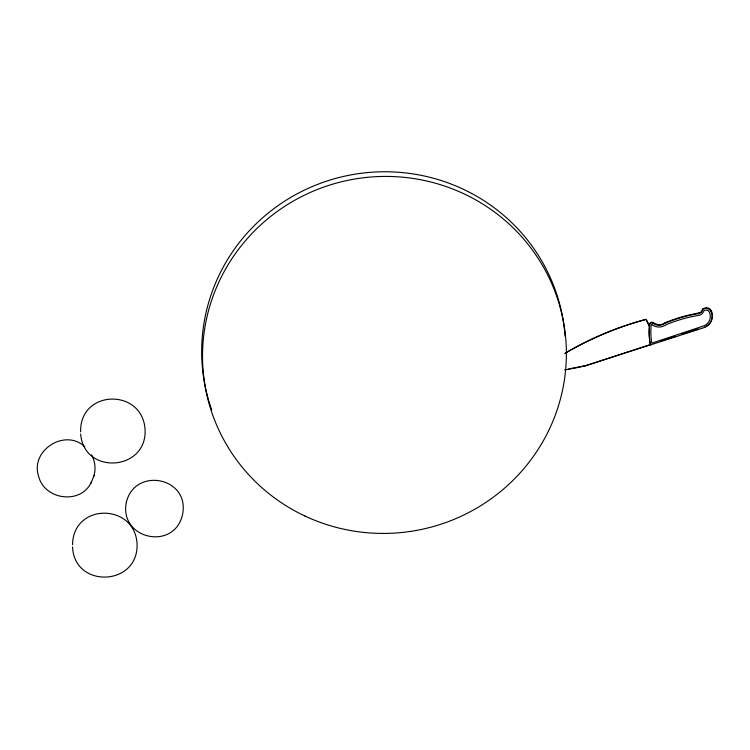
<?xml version="1.0" encoding="UTF-8"?>
<svg xmlns="http://www.w3.org/2000/svg" width="750" height="750" viewBox="0 0 750 750"><rect width="100%" height="100%" fill="white"/><g stroke="black" fill="none" stroke-linecap="round" stroke-linejoin="round"><path stroke-width="1.12" d="M80.653 431.812C79.5 389.184 142.875 387.881 145.078 429.825C146.991 471.047 83.906 475.397 80.663 434.034M72.562 544.725C73.106 502.069 136.331 503.175 137.091 545.147C137.409 586.388 74.212 588.441 72.572 546.938M702.562 309.516L702.628 309M93.647 476.653C96.103 469.528 95.184 461.428 91.594 454.819M84.834 446.803C65.334 428.044 30.15 450.15 38.531 476.044C44.25 499.969 80.841 505.059 91.378 482.128M90.9 483.3L94.209 475.266M650.972 324.891L650.972 328.191A65.025 63.675 34.7 0 0 651.534 341.7L651.778 343.172L703.819 325.884A10.434 10.209 34.7 0 0 709.434 312.281L709.144 311.756A3.637 3.562 34.7 0 0 704.006 310.716L703.866 310.875A6.572 6.431 34.7 0 1 699.534 315.159L698.878 315.319A158.644 155.353 34.7 0 0 668.194 323.822L664.903 325.397A11.419 11.184 34.7 0 1 653.1 325.434L651.891 324.675M564.497 369.9A333.778 326.859 34.7 0 0 585.253 365.85L650.7 344.466L650.363 344.953A66.759 65.381 34.7 0 1 649.387 326.494L646.013 319.312L649.275 325.144M649.387 326.494A2.531 2.475 34.7 0 1 653.081 323.372L653.531 322.716A9.684 9.478 34.7 0 0 665.288 322.669A160.228 156.909 34.7 0 1 698.962 312.966A4.828 4.734 34.7 0 0 702.272 310.65M653.081 323.372A9.684 9.478 34.7 0 0 664.828 323.325L665.288 322.669M664.828 323.325A160.228 156.909 34.7 0 1 698.513 313.622L698.962 312.966M698.513 313.622A4.828 4.734 34.7 0 0 702.337 309.844L702.788 309.188A5.381 5.269 34.7 0 1 711.459 310.95A12.169 11.916 34.7 0 1 706.388 326.156M650.363 344.953L704.475 327.488A12.169 11.916 34.7 0 0 711 311.606L711.459 310.95M704.475 327.488L704.925 326.822M660.75 341.091L675.112 336.45M681.741 334.312L698.306 328.969M585.253 365.85L650.475 344.794A66.759 65.381 34.7 0 1 649.95 341.737M651.375 324.628L651.9 324.656M649.744 340.2A66.759 65.381 34.7 0 1 649.5 326.325M565.556 353.053A334.284 327.356 34.7 0 1 645.9 319.481M564.675 353.466A334.284 327.356 34.7 0 1 646.013 319.312M702.337 309.844A5.381 5.269 34.7 0 1 711 311.606M649.631 325.312A2.531 2.475 34.7 0 1 653.531 322.716M702.788 309.188A4.828 4.734 34.7 0 1 702.497 310.181M585.487 365.522A333.778 326.859 34.7 0 1 582.384 366.216M581.353 366.441A333.778 326.859 34.7 0 1 568.894 368.869M211.688 409.866A182.044 178.387 -10.2 0 1 347.025 175.669A182.044 178.387 -10.2 0 1 565.069 336.244M126.309 502.491C118.959 539.353 174.666 551.372 182.606 514.237C189.891 477.103 134.616 466.575 126.309 502.491M304.978 516.047A182.044 178.387 -10.2 0 0 565.913 340.903A182.044 178.387 -10.2 0 0 282.45 207.825A182.044 178.387 -10.2 0 0 304.978 516.047"/></g></svg>
